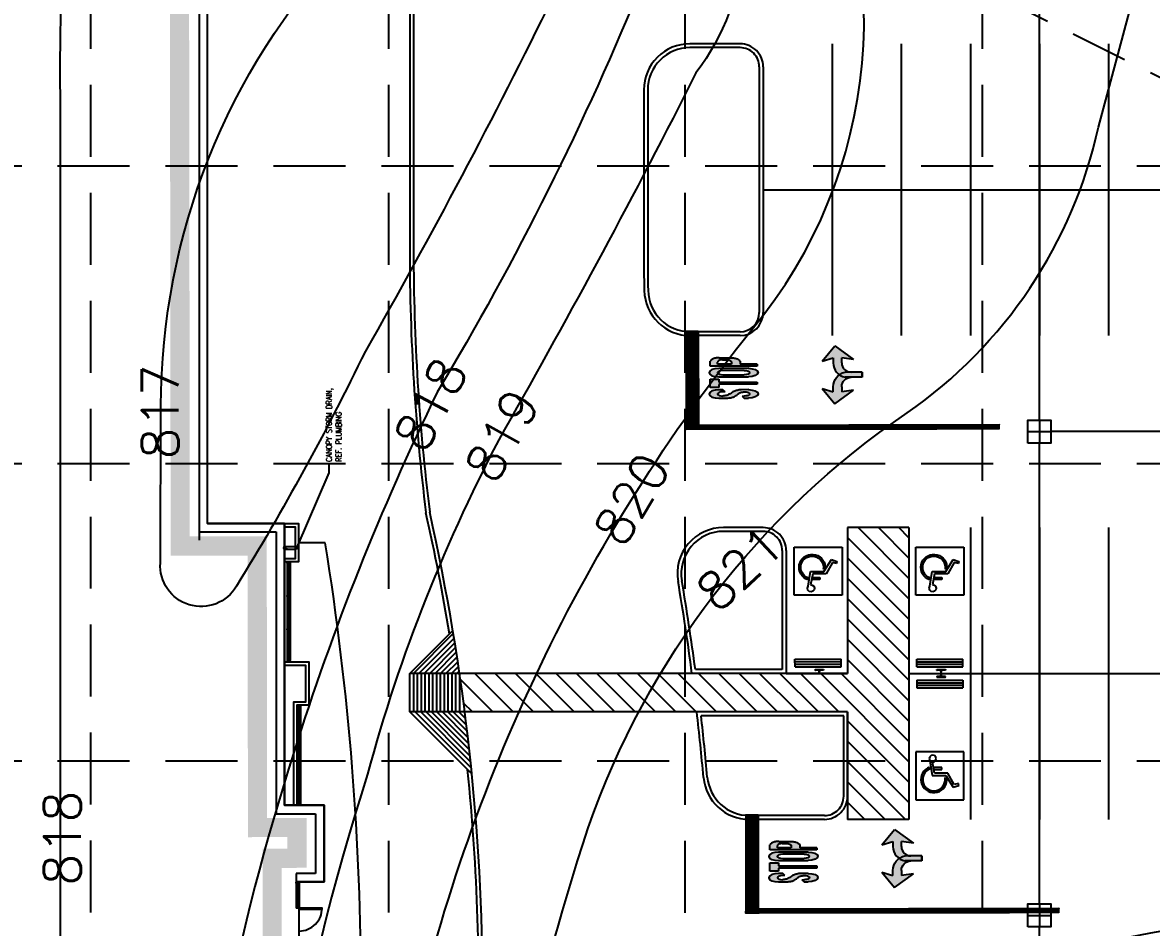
# Model space of a CAD drawing. Header units: inches. Extents: x -105549 to 5741, y -35602 to 5776.
# Drawn here: x 4646 to 4793, y 4667.7 to 4785.6 of the extents above; entities that cross this region are included whole.
import ezdxf

# ---------------------------------------------------------------- set-up
doc = ezdxf.new("R2010")
doc.units = ezdxf.units.IN
doc.header["$LTSCALE"] = 30
doc.header["$MEASUREMENT"] = 0
doc.linetypes.add('DASHED2', pattern=[0.375, 0.25, -0.125])
doc.linetypes.add('HIDDEN', pattern=[0.375, 0.25, -0.125])
for name, color, linetype in [('A-ANNO-DIM', 9, 'Continuous'), ('A-DOOR', 2, 'Continuous'), ('A-GLAZ', 63, 'Continuous'), ('A-ROOF-CNPY', 7, 'Continuous'), ('A-SHELL-WALL-HATCH', 9, 'Continuous'), ('A-SITE-CURB', 2, 'Continuous'), ('A-SITE-CURB-INNER', 7, 'Continuous'), ('A-SITE-JCPENNEY UTILITIES', 220, 'Continuous'), ('A-SITE-PKSTRIPE', 7, 'Continuous'), ('A-WALL-FAC3', 3, 'Continuous'), ('C-PRKG-HCAP', 8, 'Continuous'), ('GRID', 254, 'HIDDEN'), ('HATCH', 8, 'Continuous'), ('PR-SAN', 3, 'DASHED2'), ('PR-STM', 4, 'Continuous'), ('PR-STORM', 3, 'Continuous'), ('x37001pto$0$P-CONT-LAND', 1, 'Continuous'), ('x37001pto$0$P-CONT-TXT', 1, 'Continuous')]:
    doc.layers.add(name, color=color, linetype=linetype)
doc.styles.add('JARCHTX', font='romans', dxfattribs={"width": 0.6875})
doc.styles.add('x37001pto$0$L80', font='simplex', dxfattribs={"height": 4.8})

# ---------------------------------------------------------------- blocks, each defined once
blk = doc.blocks.new('A$C614004A1')
for p, q in [((9.505931670959399, 1.499283488548826), (9.54880299972865, 73.4992707249985)), ((9.54880299972865, 73.4992707249985), (21.50723370877677, 73.49215025408921)), ((13.50593096187367, 1.496901748061646), (13.54880229064293, 73.49688898451132)), ((17.50593025278795, 1.494520007574465), (17.5488015815572, 73.49450724402413)), ((21.50592954370222, 1.492138267087284), (21.54880087247147, 73.49212550353695)), ((196.5877624951972, 75.00047986939899), (121.5877625267385, 74.99999762800144)), ((121.5877625267385, 74.99999762800144), (121.5882447681361, -2.340442733839154e-06)), ((196.5882447365875, 0.0004799009548150934), (196.5877624951972, 75.00047986939899)), ((172.5482085397816, 60.00009192691505), (154.7599676555255, 50.05177874946094)), ((158.4003143281225, 46.78070861005835), (177.006287435659, 58.32970730783563)), ((174.0409206782424, 67.12219827416993), (171.0617401613272, 66.44151499192958)), ((171.0617401613272, 66.44151499192958), (172.5482085397816, 60.00009192691505)), ((177.006287435659, 58.32970730783563), (174.0409206782424, 67.12219827416993)), ((4.030199790911865, 46.30747627303936), (4.02234302720899, 33.02407641064929)), ((5.09616347913834, 34.36697052128147), (4.02377235241147, 35.44063097818434)), ((5.096268037646951, 34.54374718565668), (4.02387691092008, 35.61740764255956)), ((5.096372596155561, 34.7205238500319), (4.023981469428691, 35.79418430693477)), ((5.096477154664171, 34.89730051440711), (4.024086027937301, 35.97096097130998)), ((5.096581713172782, 35.07407717878232), (4.024190586445911, 36.14773763568519)), ((5.096686271681392, 35.25085384315753), (4.024295144954522, 36.3245143000604)), ((5.096790830190002, 35.42763050753274), (4.024399703463132, 36.50129096443561)), ((5.096895388698613, 35.60440717190795), (4.024504261971742, 36.67806762880355)), ((5.096999947207223, 35.78118383628316), (4.024608820480353, 36.85484429317876)), ((5.097104505715834, 35.95796050065837), (4.024713378988963, 37.03162095755397)), ((5.09720906423172, 36.13473716503358), (4.024817937497573, 37.20839762192918)), ((5.09731362274033, 36.3115138294088), (4.024922496006184, 37.38517428630439)), ((5.097418181248941, 36.48829049378401), (4.025027054514794, 37.5619509506796)), ((5.097522739757551, 36.66506715815922), (4.025131613023404, 37.73872761505481)), ((5.097627298266161, 36.84184382252715), (4.025236171532015, 37.91550427943002)), ((5.097731856774772, 37.01862048690236), (4.025340730040625, 38.09228094380524)), ((5.097836415283382, 37.19539715127758), (4.025445288549236, 38.26905760818045)), ((5.097940973791992, 37.37217381564551), (4.025549847057846, 38.44583427254838)), ((5.098045532300603, 37.54895048002072), (4.025654405566456, 38.62261093692359)), ((5.098150090809213, 37.72572714439593), (4.025758964075067, 38.7993876012988)), ((5.098254649317823, 37.90250380877114), (4.025863522583677, 38.97616426567402)), ((5.098359207826434, 38.07928047314635), (4.025968081092287, 39.15294093004923)), ((5.098463766335044, 38.25605713752157), (4.026072639600898, 39.32971759442444)), ((5.098568324843654, 38.43283380189678), (4.026177198109508, 39.50649425880692)), ((5.098672883352265, 38.60961046627199), (4.026281756618118, 39.68327092318214)), ((5.098777441860875, 38.7863871306472), (4.026386315126729, 39.86004758755735)), ((5.098882000369485, 38.96316379502969), (4.026490873635339, 40.03682425193256)), ((5.098986558878096, 39.1399404594049), (4.026595432151225, 40.21360091630049)), ((5.099091117386706, 39.31671712378011), (4.026699990659836, 40.3903775806757)), ((5.099195675895317, 39.49349378815532), (4.026804549168446, 40.56715424505092)), ((5.099300234403927, 39.67027045253053), (4.026909107677056, 40.74393090942613)), ((5.099404792912537, 39.84704711690574), (4.027013666185667, 40.92070757380134)), ((5.099509351421148, 40.02382378128095), (4.027118224694277, 41.09748423817655)), ((5.099613909929758, 40.20060044565616), (4.027222783202888, 41.27426090255176)), ((5.099718468445644, 40.3773771100241), (4.027327341711498, 41.45103756692697)), ((5.099823026954255, 40.55415377439931), (4.027431900220108, 41.62781423130218)), ((5.099927585462865, 40.73093043877452), (4.027536458728719, 41.80459089567739)), ((5.100032143964199, 40.90770710314973), (4.027641017230053, 41.9813675600526)), ((5.10013670247281, 41.08448376752494), (4.027745575738663, 42.15814422442782)), ((5.10024126098142, 41.26126043190015), (4.027850134247274, 42.33492088880303)), ((5.10034581949003, 41.43803709627537), (4.027954692755884, 42.51169755317824)), ((5.100450377998641, 41.61481376065058), (4.028059251264494, 42.68847421755345)), ((5.100554936507251, 41.79159042502579), (4.028163809773105, 42.86525088192866)), ((5.100659495015861, 41.968367089401), (4.028268368281715, 43.04202754630387)), ((5.100764053524472, 42.14514375377621), (4.028372926790325, 43.21880421067908)), ((5.100868612033082, 42.32192041815142), (4.028477485298936, 43.39558087505429)), ((5.100973170541693, 42.49869708252663), (4.028582043807546, 43.5723575394295)), ((5.101077729050303, 42.67547374690184), (4.028686602316156, 43.74913420380472)), ((5.101182287558913, 42.85225041127705), (4.028791160824767, 43.92591086817993)), ((5.101286846067524, 43.02902707565227), (4.028895719333377, 44.10268753255514)), ((5.101391404576134, 43.2058037400202), (4.029000277841988, 44.27946419692307)), ((5.101495963084744, 43.38258040439541), (4.029104836350598, 44.45624086129828)), ((5.101600521593355, 43.55935706877062), (4.029209394859208, 44.63301752567349)), ((5.101705080101965, 43.73613373314583), (4.029313953367819, 44.80979419004871)), ((5.101809638617851, 43.91291039752105), (4.029418511876429, 44.98657085442392)), ((5.101914197126462, 44.08968706189626), (4.029523070385039, 45.16334751879913)), ((5.102018755635072, 44.26646372627147), (4.02962762889365, 45.34012418317434)), ((5.102123314143682, 44.44324039064668), (4.02973218740226, 45.51690084754955)), ((5.102227872652293, 44.62001705502189), (4.02983674591087, 45.69367751192476)), ((5.102332431160903, 44.7967937193971), (4.029941304419481, 45.87045417629997)), ((5.102436989669513, 44.97357038377231), (4.030045862928091, 46.04723084067518)), ((5.102541548178124, 45.15034704814752), (4.030150421436701, 46.22400750505039)), ((5.103225582730374, 46.30684160795499), (4.030199790911865, 46.30747627303936)), ((5.102646106686734, 45.32712371252273), (4.123507687298115, 46.30742108399136)), ((5.102750665195344, 45.50390037689795), (4.300284351673326, 46.30731652548275)), ((5.102855223703955, 45.68067704127316), (4.477061016048538, 46.30721196698141)), ((5.102959782212565, 45.85745370564837), (4.653837680423749, 46.3071074084728)), ((5.103064340721176, 46.03423037002358), (4.83061434479896, 46.30700284996419)), ((5.103168899229786, 46.21100703439879), (5.007391009174171, 46.30689829145558)), ((5.095368819020223, 33.02344174556492), (5.103225582730374, 46.30684160795499)), ((148.9521711722118, 40.49914179687767), (146.1311625800445, 40.49912365811906)), ((146.1311625800445, 40.49912365811906), (146.1312461571069, 27.50090439346241)), ((148.9522516537254, 27.9823536065669), (148.9521711722118, 40.49914179687767)), ((154.7599676555255, 50.05177874946094), (154.7601018692803, 29.17835050998838)), ((158.4004504262848, 25.61420815283054), (158.4003143281225, 46.78070861005835)), ((161.9134958776776, 45.64592119940789), (165.9798871712774, 48.6045072974448)), ((4.02234302720899, 33.02407641064929), (5.095368819020223, 33.02344174556492)), ((4.140800957866304, 33.02400634605146), (4.022413091799535, 33.14253434129932)), ((4.317577622241515, 33.02390178754285), (4.022517650308146, 33.31931100567454)), ((4.494354286616726, 33.02379722903424), (4.022622208816756, 33.49608767004975)), ((4.671130950991937, 33.02369267052563), (4.022726767325366, 33.67286433442496)), ((4.847907615367149, 33.02358811201702), (4.022831325833977, 33.84964099880017)), ((5.02468427974236, 33.02348355350841), (4.022935884342587, 34.02641766317538)), ((5.095431569578068, 33.129533870655), (4.023040442851197, 34.20319432755059)), ((5.095536128086678, 33.30631053503021), (4.023145001359808, 34.3799709919258)), ((5.095640686595289, 33.48308719940542), (4.023249559868418, 34.55674765630101)), ((5.095745245103899, 33.65986386378063), (4.023354118377028, 34.7335243206835)), ((5.095849803612509, 33.83664052815584), (4.023458676885639, 34.91030098505871)), ((5.09595436212112, 34.01341719253105), (4.023563235394249, 35.08707764943392)), ((5.09605892062973, 34.19019385690626), (4.02366779390286, 35.26385431380913)), ((127.5319721569031, 29.34530646077474), (126.6458256532424, 26.55851156915742)), ((126.6458256532424, 26.55851156915742), (127.3125322421765, 23.71111863668921)), ((127.3125322421765, 23.71111863668921), (129.3438264257202, 21.60733595228521)), ((129.720821209783, 31.28467008004372), (127.5319721569031, 29.34530646077474)), ((129.3438264257202, 21.60733595228521), (132.1659126531158, 20.84111847646273)), ((132.5940672006909, 31.8291953466105), (129.720821209783, 31.28467008004372)), ((132.1659126531158, 20.84111847646273), (135.5111474052828, 21.84315691727534)), ((135.3404217464995, 30.8246215738327), (132.5940672006909, 31.8291953466105)), ((134.9819817211173, 21.62893364414049), (135.5111474052756, 21.84315691728261)), ((137.1845293784863, 28.5548896938999), (135.3404217464995, 30.8246215738327)), ((135.5111474052756, 21.84315691728261), (158.4004504262848, 25.61420815283054)), ((137.5796253543522, 25.83847271258128), (137.1845293784863, 28.5548896938999)), ((154.7601018692803, 29.17835050998838), (137.5796253543449, 25.83847271258855)), ((145.6669761702506, 21.71837739697366), (148.3197876480845, 22.17284716984432)), ((9.505931670959399, 1.499283488548826), (21.50592954370222, 1.492138267087284)), ((121.5882447681361, -2.340442733839154e-06), (196.5882447365875, 0.0004799009548150934))]:
    blk.add_line(p, q)
at = {"const_width": 2}
for points in [[(2.013841408013832, 40.40666729947407, 1), (1.98576275697269, 38.40686441184516, 1)], [(2.013841408013832, 40.40666729947407, -1), (1.98576275697269, 38.40686441184516, -1)]]:
    blk.add_lwpolyline(points, format="xyb", dxfattribs=at)
for centre, radius, start, end in [((164.8885148895642, 28.22080046701012), 20.41290272367948, 199.1507102943714, 86.93522986188289), ((164.8934287402517, 28.25556520520331), 17.64382275671945, 200.3021361931564, 99.72351043322314)]:
    blk.add_arc(centre, radius, start, end)
blk = doc.blocks.new('A$C1C146E1A')
h = blk.add_hatch(color=256)
edge = h.paths.add_edge_path()
edge.add_ellipse((23.99999586641206, 36.93289423644092), major_axis=(-0.05132577733456856, 8.93286268357224), ratio=0.4477714848969944, start_angle=269.8525913445367, end_angle=449.8525913445366)
edge.add_line((19.99999586696504, 36.93289423590068), (19.99999586696504, 8.932894236530046))
edge.add_ellipse((23.99999586641206, 8.932894236440916), major_axis=(-0.05132577733456856, -8.93286268357224), ratio=0.4477714848969944, start_angle=-89.85259134453662, end_angle=90.14740865546334)
edge.add_line((27.99999586584454, 8.932894236186257), (27.99999586585909, 36.93289423645183))
edge = h.paths.add_edge_path(flags=16)
edge.add_ellipse((23.99999586641206, 32.93289423644092), major_axis=(2.91038304567337e-11, 5.023872822712292), ratio=0.398099249433455, start_angle=270, end_angle=450, ccw=False)
edge.add_line((25.99999586587364, 32.93289425089642), (25.99999586590275, 12.93289422265843))
edge.add_ellipse((23.99999586641206, 12.93289423644092), major_axis=(2.91038304567337e-11, -5.023872822712292), ratio=0.398099249433455, start_angle=-90, end_angle=90, ccw=False)
edge.add_line((21.99999586645572, 12.93289423617171), (21.99999586645572, 32.93289423584429))
h.paths.add_polyline_path([(17.99999586641206, 44.93289423644092), (9.999995866426616, 44.93289423644092), (9.999995866426616, 36.93289423644455), (12.99999586639751, 36.93289423644092), (12.99999586642662, 0.9328942364409158), (14.99999586642662, 0.9328942364409158), (14.99999586641206, 36.9328942364391), (17.99999586642662, 36.9328942364391)])
edge = h.paths.add_edge_path()
edge.add_ellipse((3.999995866412064, 36.93289423644092), major_axis=(-0.05132577733456856, 8.93286268357224), ratio=0.4477714848969944, start_angle=269.8525913445367, end_angle=449.8525913445366)
edge.add_line((-4.133020411245525e-06, 36.93289423614624), (-4.133034963160753e-06, 30.139557458333))
edge.add_spline(control_points=[(-4.133034963160753e-06, 30.13955745815474), (0.09204347259947099, 28.86472447804044), (0.2551419532392174, 26.60585722379619), (0.9964238997781649, 23.05615149812002), (2.739652232121443, 20.05753078000635), (5.265942426631227, 17.33425267917119), (5.72814485852723, 15.02371705626138), (5.968363845808199, 13.82286978859338)], knot_values=[0, 0, 0, 0, 7.672008527506644, 13.5939759226332, 21.56241280565045, 28.20760964824187, 35.39869751881698, 35.39869751881698, 35.39869751881698, 35.39869751881698], degree=3, periodic=0)
edge.add_ellipse((3.999995866412064, 12.93289423644092), major_axis=(-0.0002045615832284872, 5.026276176095846), ratio=0.3979088945474419, start_angle=89.99907213681212, end_angle=280.1978993221585, ccw=False)
edge.add_line((1.999995866470272, 12.9328942358934), (1.999995866470272, 14.93289423588976))
edge.add_line((1.999995866470272, 14.93289423588976), (-4.133034963160753e-06, 12.93289423635542))
edge.add_line((-4.133034963160753e-06, 12.93289423635542), (-4.133049515075982e-06, 8.932894237072105))
edge.add_ellipse((3.999995866412064, 8.932894236440916), major_axis=(-0.05132577733456856, -8.93286268357224), ratio=0.4477714848969944, start_angle=-89.85259134453662, end_angle=90.14740865546334)
edge.add_line((7.999995865859091, 8.932894236295397), (7.999995865844539, 15.72620432535768))
edge.add_spline(control_points=[(7.999995865917299, 15.72620432497934), (7.816088724299334, 17.01538465035992), (7.477518166444497, 19.3887481755628), (6.425314879830694, 23.07887578747977), (4.312038273405051, 26.00018400862973), (2.404237270326121, 29.28988785453475), (2.140666816354496, 31.66517360373109), (1.999995866441168, 32.93289423645183)], knot_values=[0, 0, 0, 0, 7.822817244690111, 14.40170063673055, 22.72545192348302, 29.33066680926449, 36.8910053119441, 36.8910053119441, 36.8910053119441, 36.8910053119441], degree=3, periodic=0)
edge.add_ellipse((3.999995866412064, 32.93289423644092), major_axis=(2.91038304567337e-11, 5.023872822712292), ratio=0.398099249433455, start_angle=270, end_angle=450, ccw=False)
edge.add_line((5.999995865873643, 32.93289425071816), (5.999995865859091, 30.93289423643182))
edge.add_line((5.999995865859091, 30.93289423643182), (7.999995865844539, 32.9328942364391))
edge.add_line((7.999995865844539, 32.9328942364391), (7.999995865829987, 36.93289423666283))
h = blk.add_hatch(color=256)
edge = h.paths.add_edge_path()
edge.add_spline(control_points=[(34.71783742588013, 16.93289423644092), (35.03103759142687, 17.14481644366242), (36.04006071595359, 17.82755684814038), (37.14242669095984, 19.98061098251128), (37.85597113208496, 22.6313262495496), (37.95753864239668, 24.54651411920349), (37.99999586641206, 25.34710045020984)], knot_values=[0, 0, 0, 0, 2.249841176892016, 7.248213838741719, 13.92475078102982, 18.72031585888844, 18.72031585888844, 18.72031585888844, 18.72031585888844], degree=3, periodic=0)
edge.add_line((37.99999586642662, 25.34710045030442), (37.99999586641206, 36.51868802258832))
edge.add_spline(control_points=[(37.99999586641206, 36.51868802267563), (37.95753864239668, 37.31927435368198), (37.85597113208496, 39.23446222333223), (37.14242669095984, 41.88517749037055), (36.04006071595359, 44.03823162474146), (35.03103759142687, 44.72097202921941), (34.71783742588013, 44.93289423644092)], knot_values=[0, 0, 0, 0, 4.79556507785862, 11.47210202014672, 16.47047468199642, 18.72031585888844, 18.72031585888844, 18.72031585888844, 18.72031585888844], degree=3, periodic=0)
edge.add_line((34.71783742589469, 44.93289423644092), (33.99999586642662, 44.93289423644092))
edge.add_line((33.99999586642662, 44.93289423644092), (29.99999586642662, 44.93289423644092))
edge.add_line((29.99999586642662, 44.93289423644092), (29.99999586642662, 0.9328942364409158))
edge.add_line((29.99999586642662, 0.9328942364409158), (31.99999586642662, 0.9328942364409158))
edge.add_line((31.99999586642662, 0.9328942364409158), (31.99999586644117, 16.93289423644092))
edge.add_line((31.99999586644117, 16.93289423644092), (33.99999586642662, 16.93289423644092))
edge.add_line((33.99999586642662, 16.93289423644092), (34.71783742590924, 16.93289423644273))
edge = h.paths.add_edge_path(flags=16)
edge.add_arc((33.68660464645654, 36.93289423644273), 0.9999999999980618, 72.1451811161481, 89.99999997331958)
edge.add_line((33.68660464692221, 37.93289423644092), (31.99999586644117, 37.93289423644092))
edge.add_line((31.99999586644117, 37.93289423644092), (31.99999586645572, 24.93289423652095))
edge.add_line((31.99999586645572, 24.93289423652095), (33.68660464692221, 24.93289423659007))
edge.add_arc((33.68660464687855, 25.93289423658825), 0.9999999999980632, 270.0000000025013, 287.8548188995748)
edge.add_spline(control_points=[(33.99321078025969, 24.98105775941076), (34.25532923729043, 25.06549151303261), (34.85721284759347, 25.29427898961876), (35.49030212769867, 26.4514124014313), (35.92142932116985, 27.76426476417328), (35.97316008221242, 28.87761798064821), (35.99999586638296, 29.45517968686181)], knot_values=[0, 0, 0, 0, 1.581114370861386, 3.775431275722226, 6.945493626079587, 10.36269338531543, 10.36269338531543, 10.36269338531543, 10.36269338531543], degree=3, periodic=0)
edge.add_line((35.99999586641206, 29.45517968740387), (35.99999586641206, 33.41060878629105))
edge.add_spline(control_points=[(35.99999586641206, 33.41060878602002), (35.97316008224152, 33.98817049223362), (35.92142932119896, 35.10152370870856), (35.49030212772777, 36.41437607145053), (34.85721284762258, 37.57150948326307), (34.25532923731953, 37.80029695985286), (33.99321078028879, 37.88473071347107)], knot_values=[0, 0, 0, 0, 3.417199759235846, 6.587262109593207, 8.781579014454048, 10.36269338531543, 10.36269338531543, 10.36269338531543, 10.36269338531543], degree=3, periodic=0)
for p, q in [((9.999995866426616, 44.93289423644092), (17.99999586642662, 44.93289423644092)), ((9.999995866441168, 36.93289423644455), (9.999995866426616, 44.93289423644092)), ((17.99999586642662, 44.93289423644092), (17.99999586642662, 36.93289423644092)), ((29.99999586642662, 0.9328942364409158), (29.99999586642662, 44.93289423644092)), ((29.99999586642662, 44.93289423644092), (33.99999586642662, 44.93289423644092)), ((33.99999586642662, 44.93289423644092), (34.71783742588013, 44.93289423644092)), ((5.999995865859091, 30.93289423644092), (7.999995865844539, 32.93289423644455)), ((12.99999586638296, 36.93289423644092), (9.999995866441168, 36.93289423644455)), ((12.99999586642662, 0.9328942364409158), (12.99999586638296, 36.93289423644092)), ((17.99999586642662, 36.93289423644092), (14.99999586642662, 36.93289423644092)), ((14.99999586642662, 36.93289423644092), (14.99999586642662, 0.9328942364409158)), ((31.99999586644117, 24.93289423652095), (31.99999586644117, 37.93289423644092)), ((31.99999586644117, 37.93289423644092), (33.68660464695131, 37.93289423644092)), ((35.99999586641206, 33.41060878672215), (35.99999586641206, 29.45517968678723)), ((37.99999586641206, 36.51868802267381), (37.99999586641206, 25.34710045020802)), ((33.68660464692221, 24.93289423659007), (31.99999586642662, 24.93289423652095)), ((1.999995867023245, 14.93289423644092), (-4.132962203584611e-06, 12.93289423643728)), ((31.99999586642662, 0.9328942364409158), (31.99999586644117, 16.93289423644092)), ((33.99999586642662, 16.93289423644092), (31.99999586644117, 16.93289423644092)), ((34.71783742588013, 16.93289423644092), (33.99999586642662, 16.93289423644092)), ((14.99999586642662, 0.9328942364409158), (12.99999586642662, 0.9328942364409158)), ((31.99999586642662, 0.9328942364409158), (29.99999586642662, 0.9328942364409158))]:
    blk.add_line(p, q)
for points in [[(-4.133034963160753e-06, 36.93289423644092), (-4.133034963160753e-06, 30.13955745800922)], [(5.999995865859091, 30.93289423644455), (5.999995865859091, 32.93289423643)], [(7.999995865844539, 32.93289423644455), (7.999995865844539, 36.93289423644092)], [(19.99999586696504, 36.93289423644092), (19.99999586696504, 8.932894236440916)], [(21.99999586644117, 32.93289423644092), (21.99999586647027, 12.93286754669316)], [(25.9999958658882, 12.93286754670407), (25.99999586585909, 32.93289423643)], [(27.99999586584454, 8.932894236440916), (27.99999586584454, 8.932894236440916), (27.99999586584454, 36.93289423644092)], [(-4.133034963160753e-06, 12.93289423636452), (-4.133034963160753e-06, 8.932894236440916)], [(1.999995866470272, 14.93289423586975), (1.999995866470272, 12.93286754669316)], [(7.999995865844539, 8.932894236440916), (7.999995865844539, 8.932894236440916), (7.999995865844539, 15.72620435224599)]]:
    blk.add_lwpolyline(points)
for centre, start, end in [((33.68660464692221, 36.93289423629176), 72.14518114419573, 89.99999999833247), ((33.6866046468931, 25.93289423659007), 270.0000000016675, 287.8548188558042)]:
    blk.add_arc(centre, 1, start, end)
for centre, major_axis, ratio, start_param, end_param in [((3.999995866412064, 36.93289423644092), (-0.05132577733456856, 8.932862683572239), 0.4477714848969944, 4.709816214000917, 7.851408867590709), ((23.99999586641206, 36.93289423644092), (-0.05132577733456856, 8.932862683572239), 0.4477714848969944, 4.709816214000917, 7.851408867590709), ((3.999995866412064, 32.93289423644092), (2.91038304567337e-11, 5.023872822712292), 0.398099249433455, 4.71238898038469, 7.853981633974483), ((23.99999586641206, 32.93289423644092), (2.91038304567337e-11, 5.023872822712292), 0.398099249433455, 4.71238898038469, 7.853981633974483)]:
    blk.add_ellipse(centre, major_axis=major_axis, ratio=ratio, start_param=start_param, end_param=end_param)
at = {"extrusion": (0, 0, -0.9999999999999999)}
blk.add_ellipse((3.999995866412064, 12.93289423644092), major_axis=(-0.000204561583228486, 5.026276176095807), ratio=0.3979088945474419, start_param=1.392809406836333, end_param=4.712405174652328, dxfattribs=at)
at = {"extrusion": (0, 0, -1)}
blk.add_ellipse((23.99999586641206, 12.93289423644092), major_axis=(2.91038304567337e-11, -5.023872822712292), ratio=0.398099249433455, start_param=4.71238898038469, end_param=7.853981633974483, dxfattribs=at)
at = {"extrusion": (0, 0, -0.9999999999999998)}
for centre in [(3.999995866412064, 8.932894236440916), (23.99999586641206, 8.932894236440916)]:
    blk.add_ellipse(centre, major_axis=(-0.05132577733456856, -8.932862683572239), ratio=0.4477714848969944, start_param=4.709816214000917, end_param=7.851408867590709, dxfattribs=at)
for points in [[(37.99999586641206, 36.51868802267563), (37.80352581836632, 38.90840780210783), (36.9328703507199, 42.13113885543498), (35.61550626228563, 44.25492890514215), (34.71783742588013, 44.93289423644092)], [(7.999995865917299, 15.72620432497934), (7.351427225337829, 19.58346710179831), (6.355209365283372, 22.71842749179268), (4.20548469296773, 26.28211837403433), (2.689230092713842, 29.2160897285321), (1.999995866441168, 32.93289423645183)], [(-4.133034963160753e-06, 30.13955745815474), (0.3730429823044688, 26.32173549252184), (1.053593427059241, 23.44002149745575), (2.986550944537157, 19.95610533523723), (4.939540675317403, 17.26807792083491), (5.968363845808199, 13.82286978859338)], [(37.99999586641206, 25.34710045020984), (37.80352581836632, 22.95738067077764), (36.9328703507199, 19.73464961745049), (35.61550626228563, 17.61085956773968), (34.71783742588013, 16.93289423644092)]]:
    blk.add_spline(points, degree=3)
for points in [[(35.99999586641206, 33.41060878602002), (35.97316008224152, 33.98817049223362), (35.92142932119896, 35.10152370870856), (35.49030212772777, 36.41437607145053), (34.85721284762258, 37.57150948326307), (34.25532923731953, 37.80029695985286), (33.99321078028879, 37.88473071347107)], [(35.99999586638296, 29.45517968686181), (35.97316008221242, 28.87761798064821), (35.92142932116985, 27.76426476417328), (35.49030212769867, 26.4514124014313), (34.85721284759347, 25.29427898961876), (34.25532923729043, 25.06549151303261), (33.99321078025969, 24.98105775941076)]]:
    blk.add_open_spline(points, degree=3, knots=[0, 0, 0, 0, 3.417199759235846, 6.587262109593207, 8.781579014454048, 10.36269338531543, 10.36269338531543, 10.36269338531543, 10.36269338531543])
blk = doc.blocks.new('A$C14571C61')
blk.add_hatch(color=256).paths.add_polyline_path([(49.33332555474772, 42.66666666667788), (25.33332555473316, 62.66666666667516), (30.6666588880762, 45.33333333333485), (22.66665888794523, 45.33333333333394, 0.3548366194942922), (-7.778595318086445e-06, 26.66666666672518), (-7.778595318086445e-06, -9.094947017729282e-13), (7.999992221404682, 9.094947017729282e-13), (7.999992221404682, 17.33333333333576, -0.4142135623727863), (22.66665888806165, 32.00000000000182), (30.6666588880762, 32.00000000000273), (27.99999222139013, 13.33333333331666)])
for p, q in [((25.33332555474772, 62.66666666666788), (49.33332555473316, 42.66666666666788)), ((25.33332555473316, 62.66666666666788), (30.66665888806165, 45.33333333333394)), ((30.66665888806165, 45.33333333333394), (22.66665888794523, 45.33333333333394)), ((49.33332555473316, 42.66666666666788), (27.99999222140468, 13.33333333333394)), ((-7.778595318086445e-06, 0), (-7.778595318086445e-06, 26.66666666675519)), ((22.66665888806165, 32.00000000000182), (22.6666588880762, 32.00000000000182)), ((22.6666588880762, 32.00000000000182), (30.66665888806165, 32.00000000000182)), ((27.99999222140468, 13.33333333333394), (30.66665888806165, 32.00000000000182)), ((7.999992221404682, 0), (-7.778595318086445e-06, 0)), ((7.999992221404682, 0), (7.999992221404682, 17.33333333333576))]:
    blk.add_line(p, q)
for centre, radius, start, end in [((22.82901395151566, 22.04094980390983), 23.29294935487217, 90.39936270447136, 168.5455569926245), ((22.6666588880762, 17.33333333333576), 14.66666666666667, 90, 180)]:
    blk.add_arc(centre, radius, start, end)

msp = doc.modelspace()

# ---------------------------------------------------------------- hatches: boundary and pattern name
at = {"layer": 'A-ANNO-DIM'}
h = msp.add_hatch(dxfattribs=at)
h.set_pattern_fill('ANSI31', scale=0.08333333333333333, angle=90.07622371580015, style=0)
h.set_pattern_definition([(315.0762237158002, (4732.344706969318, 4745.360104606035), (0.007355890133574022, 0.007375488105016018), [])])
h.paths.add_polyline_path([(4773.195005147606, 4732.635068962295), (4773.194265081049, 4733.191361250359), (4734.011378988196, 4733.1392340787), (4733.995119142493, 4745.36144560274), (4732.344706969318, 4745.360104606035), (4732.361708060314, 4732.580746157108)])
h = msp.add_hatch(dxfattribs=at)
h.set_pattern_fill('ANSI31', scale=0.08333333333333333, angle=90.07622371580015, style=0)
h.set_pattern_definition([(315.0762237158002, (4740.126162735097, 4682.370400963844), (0.007355890133574022, 0.007375488105016018), [])])
h.paths.add_polyline_path([(4780.976460913392, 4669.645365320104), (4780.975720846835, 4670.20165760817), (4741.792834753975, 4670.149530436509), (4741.776574908278, 4682.371741960549), (4740.126162735097, 4682.370400963844), (4740.143163826093, 4669.591042514916)])
at = {"layer": 'HATCH'}
h = msp.add_hatch(dxfattribs=at)
h.set_pattern_fill('ANSI31', scale=15, angle=89.99733957421846, style=0)
h.set_pattern_definition([(134.9973395742184, (-37184.74706815081, 126351.6844018924), (-1.325886775588785, -1.325763651002235), [])])
h.paths.add_polyline_path([(4702.884980593313, 4700.790572736456, -0.004404368318447698), (4703.572311102544, 4695.790540816102), (4718.689525653404, 4695.789838875615, 0.004181392356238463), (4718.037005006103, 4700.789869179614)])
h.paths.add_polyline_path([(4718.037005006103, 4700.789869179629, -0.004181392356249649), (4718.689525653404, 4695.789838875615), (4753.441663081627, 4695.788225223048), (4753.441012980213, 4681.788225207813), (4761.441012971598, 4681.78785374228), (4761.442777532531, 4719.787853701302), (4753.44277754116, 4719.788225187804), (4753.441895260694, 4700.788225199503), (4745.441895269294, 4700.788596683153), (4733.174419863964, 4700.789166301169)])
h = msp.add_hatch(dxfattribs=at)
h.set_pattern_fill('ANSI31', scale=4, angle=179.9973395742185, style=0)
h.set_pattern_definition([(224.9973395742185, (4703.243685190799, 4700.790556080625), (0.3535369736005959, -0.3535698068236759), [])])
edge = h.paths.add_edge_path()
edge.add_arc((4419.423196012533, 4659.277176968957), 286.4855063452079, 368.3318211380952, 369.4650365254703)
edge.add_line((4702.008527213649, 4706.388491276914), (4696.410389454441, 4700.790873372334))
edge.add_line((4696.410389454453, 4700.790873372345), (4702.884980593326, 4700.790572736443))
h = msp.add_hatch(dxfattribs=at)
h.set_pattern_fill('ANSI31', scale=4, angle=224.9973395742185, style=0)
h.set_pattern_definition([(269.9973395742185, (4702.911570256823, 4695.790571496385), (0.4999999994609897, -2.321659468818335e-05), [])])
h.paths.add_polyline_path([(4696.410389454439, 4700.790873372374), (4696.410157288483, 4695.790873377729), (4702.911570256823, 4695.7905714964, 0.004372907374604653), (4703.243685190799, 4700.790556080639)])
h = msp.add_hatch(dxfattribs=at)
h.set_pattern_fill('ANSI31', scale=4, angle=269.9973395742185, style=0)
h.set_pattern_definition([(314.9973395742184, (4704.494717280744, 4687.705562566771), (0.353569806823676, 0.3535369736005958), [])])
h.paths.add_polyline_path([(4696.410157288483, 4695.790873377744), (4704.494717280744, 4687.705562566771, 0.007101438356256965), (4703.572311102544, 4695.790540816088)])

# ---------------------------------------------------------------- linework, layer by layer
for p, q in [((4732.344706969318, 4745.360104606035), (4733.995119142493, 4745.36144560274)), ((4733.995119142493, 4745.36144560274), (4734.01137902996, 4733.139234078726)), ((4734.011378988196, 4733.1392340787), (4733.995119142493, 4745.36144560274)), ((4734.011378988196, 4733.1392340787), (4773.194265081049, 4733.191361250359)), ((4773.195023702613, 4732.621121558118), (4773.194265081049, 4733.191361250359)), ((4773.195005147606, 4732.635068962295), (4732.361708060314, 4732.580746157108)), ((4740.126162735097, 4682.370400963844), (4741.776574908278, 4682.371741960549)), ((4741.776574908278, 4682.371741960549), (4741.792834795746, 4670.149530436535)), ((4741.792834753975, 4670.149530436509), (4741.776574908278, 4682.371741960549)), ((4741.792834753975, 4670.149530436509), (4780.975720846835, 4670.20165760817)), ((4780.976479468399, 4669.631417915928), (4780.975720846835, 4670.20165760817)), ((4780.976460913392, 4669.645365320104), (4740.143163826093, 4669.591042514916))]:
    msp.add_line(p, q)
at = {"layer": 'A-DOOR', "color": 7}
msp.add_lwpolyline([(4681.979515754705, 4670.244063170321), (4681.979508983204, 4670.098229845331), (4684.979508811637, 4670.098090545769), (4684.979515583138, 4670.243923870759)], close=True, dxfattribs=at)
msp.add_arc((4681.979515754705, 4670.244063170321), 2.999999831663445, 269.9973395742185, 359.9973395742189, dxfattribs=at)
at = {"layer": 'A-GLAZ', "color": 7}
for p, q in [((4680.440154681943, 4715.139959822642), (4680.439961801952, 4710.941742925119)), ((4680.627654671203, 4715.139951116405), (4680.627461791242, 4710.941734218897)), ((4680.815154660493, 4715.139942410184), (4680.814961780503, 4710.941725512675)), ((4680.439953394321, 4710.795909600201), (4680.439760013091, 4706.597993173549)), ((4680.627453383597, 4710.79590089398), (4680.627260002366, 4706.597984467327)), ((4680.814953372872, 4710.795892187758), (4680.814759991641, 4706.597975761106)), ((4680.439752586768, 4706.473293651565), (4680.439462338574, 4702.471991283994)), ((4680.627251601632, 4706.45215114241), (4680.627068093163, 4702.471982572853)), ((4680.814752565318, 4706.473276239107), (4680.814462317125, 4702.47197387155)), ((4681.772622033168, 4696.473311557624), (4681.772426439362, 4692.243865947967)), ((4681.960122022458, 4696.473302851402), (4681.959926428623, 4692.243857241745)), ((4682.147517039237, 4696.473294150055), (4682.147426417912, 4692.243848535509)), ((4681.772419013025, 4692.119166426011), (4681.772223763895, 4687.878982393449)), ((4681.959918027889, 4692.098023916828), (4681.959723753156, 4687.878973687228)), ((4682.147418991575, 4692.119149013568), (4682.147223742446, 4687.878964980991)), ((4681.772216337558, 4687.75428287148), (4681.772032692068, 4683.763998499431)), ((4681.959715352423, 4687.73314036231), (4681.959534616413, 4683.80595923854)), ((4682.147216316109, 4687.754265459036), (4682.147032670619, 4683.763981086973)), ((4681.604728577047, 4673.482646129705), (4681.604576558515, 4670.389913905674)), ((4681.604728577047, 4673.482646129705), (4681.604735348839, 4673.628489836468)), ((4681.604735348548, 4673.628479454695), (4681.604728577047, 4673.482646129705)), ((4681.979728555598, 4673.482628717262), (4681.604728577047, 4673.482646129705)), ((4681.979728555598, 4673.482628717262), (4681.604728577047, 4673.482646129705)), ((4681.979735327099, 4673.628462042252), (4681.604735348548, 4673.628479454695)), ((4681.792076547805, 4670.389905199452), (4681.792228566323, 4673.482637423484)), ((4681.979728555598, 4673.482628717262), (4681.979576537065, 4670.38989649323)), ((4681.979728555598, 4673.482628717262), (4681.97973532739, 4673.628472424025)), ((4681.979735327099, 4673.628462042252), (4681.979728555598, 4673.482628717262)), ((4681.604576558515, 4670.389913905674), (4681.604569787014, 4670.244080580684)), ((4681.979569765565, 4670.24406316824), (4681.604569787014, 4670.244080580684)), ((4681.979576537065, 4670.38989649323), (4681.604576558515, 4670.389913905674)), ((4681.979576537065, 4670.38989649323), (4681.979569765565, 4670.24406316824))]:
    msp.add_line(p, q, dxfattribs=at)
for points in [[(4680.440156294644, 4715.139455454977), (4680.440163066145, 4715.285288779967), (4680.815163044696, 4715.285271367524), (4680.815156273195, 4715.139438042534)], [(4680.439954399073, 4710.795909600158), (4680.439961170574, 4710.941742925148), (4680.814961149124, 4710.941725512705), (4680.814954377624, 4710.795892187714)], [(4680.439752610197, 4706.452159848588), (4680.439759381712, 4706.597993173578), (4680.814759360263, 4706.597975761135), (4680.814752588747, 4706.452142436145)], [(4680.439462338574, 4702.471991283994), (4680.439455567073, 4702.326157959003), (4680.814455545624, 4702.32614054656), (4680.814462317125, 4702.47197387155)], [(4681.772517060686, 4696.473311562499), (4681.772523832202, 4696.619144887489), (4682.147523810752, 4696.619127475045), (4682.147517039237, 4696.473294150055)], [(4681.772419036468, 4692.098032623006), (4681.772425807983, 4692.243865947996), (4682.147425786534, 4692.243848535552), (4682.147419015018, 4692.098015210562)], [(4681.772216361001, 4687.733149068488), (4681.772223132517, 4687.878982393479), (4682.147223111067, 4687.878964981035), (4682.147216339552, 4687.733131656045)], [(4681.772027932311, 4683.661490874438), (4681.772034703812, 4683.807324199428), (4682.147034682363, 4683.80730678697), (4682.147027910862, 4683.66147346198)]]:
    msp.add_lwpolyline(points, close=True, dxfattribs=at)
at = {"layer": 'A-ROOF-CNPY', "color": 7}
msp.add_line((4685.39862934273, 4717.806629731873), (4681.898629465504, 4717.806792247982), dxfattribs=at)
msp.add_arc((4320.516124928763, 4659.281681007102), 369.5462239703707, 350.8823949331373, 9.112284215300024, dxfattribs=at)
at = {"layer": 'A-SHELL-WALL-HATCH', "color": 7, "const_width": 2.5}
msp.add_lwpolyline([(4397.847039451774, 4507.80577846059), (4440.607615035161, 4507.862666021778), (4440.634000722113, 4488.029749059429), (4666.803259107585, 4488.330512215271), (4666.652985877988, 4601.287702242891), (4676.674016842512, 4601.301033777489), (4676.625191678994, 4637.967361255176), (4681.770861237845, 4637.97420811077), (4681.765337545544, 4642.125470670103), (4678.515135747168, 4642.28774310786), (4678.46932939297, 4676.721182242391), (4681.719309008514, 4676.725578603715), (4681.713983418301, 4680.727015927097), (4676.568370046317, 4680.720169764838), (4676.519586019601, 4717.386513928185), (4666.498550258948, 4717.373671871534), (4666.348277899318, 4830.330207963059), (4440.348491067256, 4830.029547882467), (4440.748303665735, 4529.51150462236), (4397.818239074188, 4529.454392369761)], close=True, dxfattribs=at)
at = {"layer": 'A-SITE-CURB', "color": 7}
for p, q in [((4696.903137743255, 4854.822594257785), (4696.905600277911, 4754.007647944702)), ((4739.445703004691, 4782.788875213431), (4732.905322419596, 4782.789178904146)), ((4742.445563701884, 4779.788735909213), (4742.444077755819, 4747.78873594373)), ((4726.905043822248, 4776.789032352914), (4726.905600268961, 4754.008380733241)), ((4739.443938459503, 4744.78887525441), (4732.950838051038, 4744.789176749749)), ((4742.442777545133, 4719.788735973882), (4737.268351150022, 4719.788976239011)), ((4745.442638242341, 4716.788596669678), (4745.441895269294, 4700.788596683153)), ((4745.441895269294, 4700.788596683153), (4733.174419863964, 4700.789166301169)), ((4753.441663052741, 4695.788225223063), (4733.795511059419, 4695.789137456552)), ((4753.441152287662, 4684.788225225537), (4753.441663052741, 4695.788225223063)), ((4750.441012983443, 4681.788364536202), (4740.645563001162, 4681.788819395937))]:
    msp.add_line(p, q, dxfattribs=at)
for centre, radius, start, end in [((4732.905043820472, 4776.789178910614), 6, 89.99733957421846, 180.0013995230655), ((4739.445563705114, 4779.788875216669), 3, 359.9973394238126, 89.99733957430585), ((4971.524925361737, 4755.713443437846), 274.6246227994783, 179.996069359066, 187.09226054211), ((4971.524925361737, 4755.713443437846), 244.6246227994783, 179.996069359066, 181.1824417949983), ((4732.951116650147, 4750.789176743288), 6, 181.1824417950145, 269.9973395742185), ((4739.44407775905, 4747.788875251179), 3, 269.9973395743063, 359.9973394238191), ((4419.423196012503, 4659.277176968993), 286.4855063452369, 347.3876719601521, 12.60700718828624), ((4737.268072550884, 4713.788976245502), 6, 89.99733957421846, 189.7317998968729), ((4742.442638245557, 4716.788735977119), 3, 359.997339423767, 89.99733957421846), ((4419.423196012503, 4659.277176968993), 316.4855063452369, 7.536949046379079, 9.731799896810077), ((4419.423196012503, 4659.277176968993), 316.4855063452369, 5.072266791270041, 6.624789314389338), ((4740.645841616046, 4687.788819389491), 6, 185.0722667913191, 269.9973394237937), ((4750.441152290892, 4684.788364532978), 3, 269.9973394237607, 359.9973394238126)]:
    msp.add_arc(centre, radius, start, end, dxfattribs=at)
at = {"layer": 'A-SITE-CURB-INNER', "color": 7, "linetype": 'ByBlock'}
for p, q in [((4696.403137743415, 4854.822582044653), (4696.405600278056, 4754.007635731556)), ((4739.445679788099, 4782.28887521397), (4732.905299203005, 4782.289178904684)), ((4741.945563702422, 4779.788759127114), (4741.944077756372, 4747.788759161645)), ((4727.405043822102, 4776.789044566045), (4727.405600268801, 4754.008392946387)), ((4739.443961676094, 4745.288875253871), (4732.950861267629, 4745.289176749211)), ((4742.442754328542, 4719.28873597442), (4737.268327933431, 4719.28897623955)), ((4744.942638242879, 4716.788619887593), (4744.941918487748, 4701.288619899206)), ((4744.941918487748, 4701.288619899206), (4733.612320098182, 4701.289145968592)), ((4752.941639836703, 4695.288248440207), (4734.356445783516, 4695.289111410049)), ((4752.9411522882, 4684.788248442128), (4752.941639836703, 4695.288248440207)), ((4750.441036201359, 4682.288364535663), (4740.645586219078, 4682.288819395399))]:
    msp.add_line(p, q, dxfattribs=at)
for centre, radius, start, end in [((4732.905043820472, 4776.789178910614), 5.5, 89.99733957421846, 180.0013995230655), ((4739.445563705114, 4779.788875216669), 2.5, 359.9973394238126, 89.99733957430585), ((4971.524925361737, 4755.713443437846), 275.1246227994783, 179.996069359066, 187.09226054211), ((4971.524925361737, 4755.713443437846), 244.1246227994783, 179.996069359066, 181.1824417949983), ((4732.951116650147, 4750.789176743288), 5.5, 181.1824417950145, 269.9973395742185), ((4739.44407775905, 4747.788875251179), 2.5, 269.9973395743063, 359.9973394238191), ((4419.423196012503, 4659.277176968993), 285.9855063452369, 9.393466972887504, 12.60700718828624), ((4737.268072550884, 4713.788976245502), 5.5, 89.99733957421846, 189.7317998968729), ((4742.442638245557, 4716.788735977119), 2.5, 359.997339423767, 89.99733957421846), ((4419.423196012503, 4659.277176968993), 316.9855063452369, 7.616158716252623, 9.731799896810077), ((4419.423196012503, 4659.277176968993), 316.9855063452369, 5.072266791270041, 6.523314942105635), ((4419.423196012503, 4659.277176968993), 285.9855063452369, 358.0264972650452, 5.817454899868451), ((4740.645841616046, 4687.788819389491), 5.5, 185.0722667913191, 269.9973394237937), ((4750.441152290892, 4684.788364532978), 2.5, 269.9973394237607, 359.9973394238126)]:
    msp.add_arc(centre, radius, start, end, dxfattribs=at)
at = {"layer": 'A-SITE-JCPENNEY UTILITIES', "color": 7}
for p, q in [((4680.173084158472, 4717.316818575269), (4681.5809042514, 4717.318695207006)), ((4680.173527743174, 4716.983485537078), (4681.581348571854, 4716.985362169793)), ((4681.580854421655, 4717.361706192704), (4681.622521051448, 4717.361761624138)), ((4681.581412312689, 4716.942351369964), (4681.623078942482, 4716.942406801398)), ((4681.622521051448, 4717.361761624138), (4681.623078942482, 4716.942406801398))]:
    msp.add_line(p, q, dxfattribs=at)
at = {"layer": 'A-SITE-JCPENNEY UTILITIES', "color": 7, "extrusion": (0, 0, -1)}
msp.add_lwpolyline([(-4681.747513279623, 4717.223356673541), (-4685.909616069768, 4726.898078314407), (-4685.908113064501, 4728.027855401694)], dxfattribs=at)
at = {"layer": 'A-SITE-JCPENNEY UTILITIES', "color": 7}
msp.add_circle((4680.173305884209, 4717.150152056085), 0.1666666666666667, dxfattribs=at)
for centre, radius, start, end in [((4681.649946096552, 4716.997057014872), 0.2464363827140275, 37.00203447950608, 96.35220354698568), ((4681.649685291982, 4717.29103039551), 0.245055075167597, 263.7340763686967, 323.5311352262901)]:
    msp.add_arc(centre, radius, start, end, dxfattribs=at)
at = {"layer": 'A-SITE-PKSTRIPE', "color": 7}
for p, q in [((4751.445702999627, 4782.788317996456), (4751.443938438679, 4744.788318037434)), ((4760.44570298992, 4782.787900074123), (4760.443938428973, 4744.787900115101)), ((4769.445702980214, 4782.787482151776), (4769.443938419281, 4744.787482192769)), ((4778.445702970523, 4782.787064229444), (4778.44393840956, 4744.787064270422)), ((4787.445702960817, 4782.786646307126), (4787.443938399869, 4744.786646348104)), ((4742.444820728851, 4763.788735921553), (5066.444819734388, 4763.773690832619)), ((4753.44277754116, 4719.788225187804), (4753.441895260679, 4700.788225199503)), ((4761.442777532531, 4719.787853701302), (4753.44277754116, 4719.788225187804)), ((4761.442777532531, 4719.787853701302), (4761.441012971598, 4681.78785374228)), ((4769.442777523916, 4719.787482214786), (4769.441012962969, 4681.787482255764)), ((4778.442777679593, 4719.787064297387), (4778.441013118631, 4681.787064338365)), ((4787.442777669887, 4719.786646375069), (4787.441013108939, 4681.786646416047)), ((4696.410389454453, 4700.79087337236), (4702.008527213649, 4706.388491276928)), ((4696.410157288497, 4695.790873377729), (4696.410389454453, 4700.79087337236)), ((4703.243685190799, 4700.790556080639), (4696.410389454453, 4700.79087337236)), ((4753.441895260679, 4700.788225217635), (4702.884980593313, 4700.790572736456)), ((4745.441895269294, 4700.788596683153), (4753.441895260679, 4700.788225199489)), ((4761.441895252065, 4700.787853715825), (5066.441894443458, 4700.773690900562)), ((4703.572311102544, 4695.790540816088), (4696.410157288497, 4695.790873377729)), ((4704.494717280744, 4687.705562566771), (4696.410157288497, 4695.790873377729)), ((4753.441663081612, 4695.788225223048), (4703.572311102544, 4695.790540816102)), ((4753.441663081612, 4695.788225223048), (4753.441012980213, 4681.788225207813)), ((4761.441012971598, 4681.78785374228), (4753.441012980213, 4681.788225207813))]:
    msp.add_line(p, q, dxfattribs=at)
at = {"layer": 'A-WALL-FAC3', "color": 7}
for p, q in [((4668.987065336376, 4832.182157538817), (4668.981769997379, 4718.14004530212)), ((4670.065203873994, 4720.306661542243), (4680.086253533169, 4720.306196232952)), ((4680.086253533169, 4720.306196232952), (4680.084555823589, 4683.64146901085)), ((4668.981820299989, 4719.223378573486), (4679.002869959164, 4719.222913264181)), ((4679.002869959164, 4719.222913264181), (4679.001170314848, 4682.516518774282)), ((4680.084555823589, 4683.64146901085), (4685.230172442156, 4683.641235337636)), ((4685.230172442156, 4683.641235337636), (4685.229713684414, 4673.639861229618)), ((4679.001170314848, 4682.516518774282), (4684.105120269189, 4682.516288310086)), ((4684.105120269189, 4682.516288310086), (4684.104761547918, 4674.753444433372)), ((4681.604787585689, 4674.753479390361), (4681.604735348345, 4673.628479454695)), ((4681.604787585689, 4674.753479390361), (4681.604735348345, 4673.628479454695)), ((4684.104761547918, 4674.753444433372), (4681.604787585689, 4674.753479390361)), ((4685.229709594423, 4673.639861229749), (4681.604735696528, 4673.639948424083))]:
    msp.add_line(p, q, dxfattribs=at)
for points in [[(4438.055277611809, 4505.755062096173), (4438.054327795017, 4485.276338087126), (4670.054296241811, 4485.265440878764), (4670.059541209135, 4598.222732355614), (4680.080584786949, 4598.2222670466), (4680.082241413416, 4634.888627744178), (4685.227912515096, 4634.888390099572), (4685.228374414815, 4644.889812581037), (4681.978400019172, 4645.056559655844), (4681.979729199171, 4673.639939404035), (4685.229713684414, 4673.639861229647), (4685.230172442156, 4683.641235337636), (4680.084555823792, 4683.641473598298), (4680.086253603135, 4720.307703253638), (4670.065210048051, 4720.308658046531), (4670.070454991714, 4833.265440507297), (4438.070468259859, 4833.276213006611), (4438.056483502689, 4531.754925130583)], [(4680.086253603135, 4720.307703253638), (4681.898753812377, 4720.307530560807), (4681.898505118632, 4715.306053935186), (4680.086010350002, 4715.306140091183)], [(4680.086213903647, 4719.891036612244), (4681.482067137636, 4719.890903617037), (4681.481858508661, 4715.722740384008), (4680.086030156031, 4715.722806733989)], [(4680.085382931924, 4702.305347275702), (4683.231128941959, 4702.305195462031), (4683.230865884689, 4696.639910042664), (4681.687415105771, 4696.639981710017), (4681.686800897573, 4683.641266849503)], [(4680.085362823593, 4701.88868063291), (4682.814442951989, 4701.888548927527), (4682.814218589003, 4697.056596032678), (4681.270768151036, 4697.056667700002), (4681.270134254737, 4683.641286537604)]]:
    msp.add_lwpolyline(points, dxfattribs=at)
at = {"layer": 'GRID', "color": 253, "linetype": 'HIDDEN', "ltscale": 1.25}
for p, q in [((4732.280808135647, 3488.381912235241), (4732.280808135647, 5735.410172878532)), ((4771.021509468392, 3488.375821386851), (4771.021509468392, 5735.410172878532)), ((4654.804739891138, 3488.394093093337), (4654.882065034202, 5733.85571030308)), ((4693.556391343981, 3488.38800052336), (4693.792448578924, 5733.804377418599)), ((4228.651690811232, 4766.892639562128), (5700.79834145205, 4766.892639562128)), ((4228.651690811232, 4728.15193822949), (5700.79834145205, 4728.15193822949)), ((4228.651690811232, 4689.411236896745), (5700.79834145205, 4689.411236896745))]:
    msp.add_line(p, q, dxfattribs=at)
at = {"layer": 'PR-SAN', "color": 32}
msp.add_line((4950.532180796637, 4700.165155084973), (4666.193821395453, 4842.37109140663), dxfattribs=at)
at = {"layer": 'PR-STM', "color": 4}
for p, q in [((4778.443358147743, 4733.78706428376), (4778.443358147743, 4730.787064283758)), ((4776.943358147744, 4732.287064283759), (4779.943358147742, 4732.287064283759)), ((4778.440432588264, 4670.787064346944), (4778.440432588264, 4667.787064346942)), ((4776.940432588266, 4669.287064346943), (4779.940432588262, 4669.287064346943))]:
    msp.add_line(p, q, dxfattribs=at)
for points in [[(4776.943358147744, 4730.787064283758), (4776.943358147744, 4733.78706428376), (4779.943358147742, 4733.78706428376), (4779.943358147742, 4730.787064283758)], [(4776.940432588266, 4667.787064346942), (4776.940432588266, 4670.787064346944), (4779.940432588262, 4670.787064346944), (4779.940432588262, 4667.787064346942)]]:
    msp.add_lwpolyline(points, close=True, dxfattribs=at)
at = {"layer": 'PR-STORM', "color": 140}
msp.add_line((4896.943358018367, 4732.281491985346), (4779.943358147742, 4732.287064283759), dxfattribs=at)
for points in [[(4778.443358147743, 4733.78706428376), (4778.446283707222, 4793.787064215967)], [(4778.440432588264, 4670.787064346944), (4778.443358147743, 4730.787064283758)], [(4778.437507028785, 4607.78706441488), (4778.440432588264, 4667.787064346942)]]:
    msp.add_lwpolyline(points, dxfattribs=at)
at = {"layer": 'x37001pto$0$P-CONT-LAND', "color": 43, "flags": 128}
for points, elevation in [([(4744.55248197582, 4471.799470292377, 0.002759888722596416), (4757.883805200319, 4472.348528501625, 0.7682225454698192), (4757.643236991502, 4476.19507237064, -0.02946628629724803), (4725.637628629454, 4481.005824525168, -0.362417069879429), (4685.809210772725, 4530.901080126111, -0.04208990116872884), (4696.390807501646, 4652.451779579716, -0.1152894325011554), (4741.014795659991, 4745.63585649766, 0.3114483568627153), (4747.45506812762, 4816.945923304745, -0.01862304733580363), (4737.838708545462, 4833.967324328434, 0.3036384493370081), (4709.285982339745, 4847.709266607257, -0.2274694431756953), (4627.51630657566, 4856.716390116742, -0.1042836398397074), (4597.250181702175, 4887.548588147606, -0.2284011040705465), (4590.976163632329, 4968.101387332139, -0.1748480964203306)], 819.9999999999999), ([(4756.670236849098, 4454.837204763524, 0.1077866191567994), (4850.216268979215, 4460.9621989334, 0.2678657045184324), (4855.580969961962, 4467.819811481479, 0.380496419107388), (4848.301739439517, 4476.71377315376, 0.0284786870215232), (4796.766202712744, 4480.145795220813, -0.05624546250061475), (4736.97364213112, 4488.330353662707, -0.3689160862359841), (4699.040516844624, 4538.317330964858, -0.08441441671108892), (4719.642353266475, 4680.68821043538, -0.1612802438765967), (4761.216594997019, 4734.730549982886, 0.1895082066676911), (4786.124687108913, 4771.941390948068), (4794.991873941738, 4805.002350404889), (4797.285035762305, 4820.963144962996, 0.4182488368776219), (4790.548868290005, 4834.333531316918), (4735.006213624993, 4854.586835611515, 0.1853469328194399), (4717.386899410076, 4854.289506350426, -0.2556194018144111), (4629.140262621614, 4859.239251285819, -0.1040176365841649), (4599.81215188959, 4889.110735557802, -0.2279813446961325), (4593.742106135655, 4966.936728260989, -0.1746636764559289)], 821), ([(4986.806521800659, 4438.609588030356, 0.3026935809504601), (4981.335946196564, 4468.798173433674, 0.1969883810824309), (4943.047182887106, 4481.165682785256, -0.03473418954087148), (4755.95134168948, 4497.988942569008, -0.05626303064439508), (4729.447654218716, 4504.220792157174, -0.271683322962074), (4713.07775286476, 4534.860602417595, -0.005587038043396242), (4714.336663610869, 4620.166612190395, -0.3394321847825119), (4743.71607567383, 4655.913657316447, -0.03792793039972295), (4837.055637178359, 4673.442743593127, 0.4629285467382609), (4846.237827368816, 4686.655861045137, -0.1381344801995762), (4852.093307979131, 4790.662217480037, -0.02323230951040648), (4868.787408612277, 4828.411512601683, 0.567042948001407), (4863.436593855625, 4840.293974983127, 0.01319785251736695), (4777.813798760816, 4858.341870059097, -0.04152160582636902), (4764.251655357455, 4861.8997991373, 0.04627008388809398), (4736.443177460505, 4866.670712577793, 0.1987199654566827), (4729.514421735077, 4864.895260590187, -0.3026387604660578), (4630.764170842071, 4861.762169421883, -0.1037349800856832), (4602.374222811706, 4890.672800731828, -0.2275335671019665), (4596.508177398521, 4965.772183174733, -0.1744676539261434)], 822), ([(4474.67565885213, 4528.750818039405), (4614.125414313992, 4550.601027599119, 0.3215427563270685), (4637.903570666942, 4583.753222572914), (4637.903750491847, 4773.995353707014, 0.1199646262654143), (4629.26323701867, 4803.022870601373, -0.3014332668316441), (4630.854903581291, 4824.296263765298, -0.2078425540902439), (4639.80790417465, 4826.880876528771, 0.04122833554904302), (4705.322948638136, 4826.932112427046, -0.6738436152667177), (4733.692707880354, 4778.991463086357, -0.0125093170156536), (4708.737489177266, 4732.572642898556, 0.05686719892361666), (4690.887153657091, 4687.652069051072, 0.07125012138032658), (4676.062502369753, 4600.349633228559, 0.001562506657273084), (4670.730915380129, 4524.999361524847, -0.0197375666571062), (4669.792385491409, 4513.411732381952, 0.130264084155099), (4675.29974709116, 4494.35515573375, -0.6048804708100883), (4670.263959764694, 4488.968668443787, 0.04463527990707928), (4658.761447413692, 4489.608409875776)], 818.9999999999999), ([(4663.906398390307, 4715.200260655272), (4663.971694499734, 4735.597063611476, -0.1896553668065722), (4687.775135186325, 4795.530468371694, -0.3567879386042043), (4711.915056830876, 4798.746865305192, -0.3741072554081394), (4715.011137045683, 4788.80369977894, -0.01549482519553598), (4690.614459795692, 4742.747025943013, -0.02463760762735368), (4673.830812802456, 4712.162701152281, -0.7944153658843088), (4663.906398390307, 4715.200260655272, -4.040135615287921)], 816.9999999999999)]:
    msp.add_lwpolyline(points, format="xyb", dxfattribs=dict(at, elevation=elevation))
at = {"layer": 'x37001pto$0$P-CONT-LAND', "color": 43, "elevation": 817.9999999999999, "flags": 128}
msp.add_lwpolyline([(4650.9110958351, 4610.89535628037), (4650.903750491841, 4773.995341418866, -0.00918699164480084), (4650.952215535563, 4787.139432769258, -0.3946387852671067), (4674.193525375064, 4815.63028537969, -0.0193984346062322), (4689.548415147414, 4815.834861257388, 0.007840550694397024), (4709.202661495328, 4815.425671910977, -0.5061925201745602), (4726.820770445865, 4791.133951398585, -0.03816523107889061), (4699.986247327579, 4737.41340037501, 0.03735471619624622), (4681.2955379511, 4690.489576673079, 0.05699972324090515), (4667.103401562586, 4619.403052475264, -0.02384311471184941), (4665.119787934718, 4609.237848202145, -0.9223302013755489)], format="xyb", close=True, dxfattribs=at)

# ---------------------------------------------------------------- block references
at = {"layer": 'A-ANNO-DIM', "color": 7}
for name, p, xscale, yscale, zscale, rotation in [('A$C14571C61', (4755.346556904229, 4739.358313557964), 0.08333333334013374, 0.08333333333575865, 0.08333333333333333, 90.04655408809097), ('A$C1C146E1A', (4741.785980511212, 4736.637216307971), 0.1388888888856331, 0.1388888888905058, 0.1388888888889201, 90.04655408808785), ('A$C14571C61', (4755.345670003128, 4740.024978248865), -0.08333333334013523, 0.08333333333575865, 0.08333333333333333, 90.10589334350931), ('A$C14571C61', (4763.128012670016, 4676.368609915774), 0.08333333334013374, 0.08333333333575865, 0.08333333333333333, 90.04655408809097), ('A$C1C146E1A', (4749.567436276991, 4673.647512665782), 0.1388888888856331, 0.1388888888905058, 0.1388888888889201, 90.04655408808785), ('A$C14571C61', (4763.127125768915, 4677.035274606676), -0.08333333334013523, 0.08333333333575865, 0.08333333333333333, 90.10589334350931)]:
    msp.add_blockref(name, p, dxfattribs=dict(at, xscale=xscale, yscale=yscale, zscale=zscale, rotation=rotation))
at = {"layer": 'C-PRKG-HCAP', "color": 7, "yscale": 0.08333333333956716, "zscale": 0.08333333333333333}
for p, xscale, rotation in [((4746.470643397101, 4700.862706469954), -0.08333333331562742, 269.9977081342944), ((4762.341741925949, 4700.861969524223), -0.08333333331562742, 269.9977081342944), ((4762.341735039197, 4700.713654312189), 0.08333333331567036, 269.9969710141425)]:
    msp.add_blockref('A$C614004A1', p, dxfattribs=dict(at, xscale=xscale, rotation=rotation))

# ---------------------------------------------------------------- texts
at = {"layer": 'A-SITE-JCPENNEY UTILITIES', "color": 7, "insert": (4685.508071850342, 4728.353595087343), "char_height": 0.75, "width": 9.056938375863808, "attachment_point": 1, "rotation": 90.07622371580017, "style": 'JARCHTX'}
msp.add_mtext('CANOPY ST0RM DRAIN, REF. PLUMBING', dxfattribs=at)
at = {"layer": 'x37001pto$0$P-CONT-TXT', "color": 43, "style": 'x37001pto$0$L80'}
for s, rotation, p in [('817', 89.99994584160689, (4666.28707439051, 4728.682737560783, 1.000000000000114)), ('818', 62.08952048309722, (4698.367824861026, 4729.283023260354, 1.000000000000114)), ('819', 61.16172007106498, (4707.560387131596, 4725.24849521608, 1.000000000000114)), ('820', 59.43879890728409, (4724.249784829239, 4716.991658566384, 1.000000000000114)), ('821', 43.05215243444426, (4736.544613270014, 4708.568664080479, 1.000000000000114)), ('818', 89.99994584160689, (4653.525998672956, 4673.179433451272, 1.000000000000114))]:
    msp.add_text(s, height=4.799999999999999, rotation=rotation, dxfattribs=at).set_placement(p)

doc.saveas('drawing.dxf')
